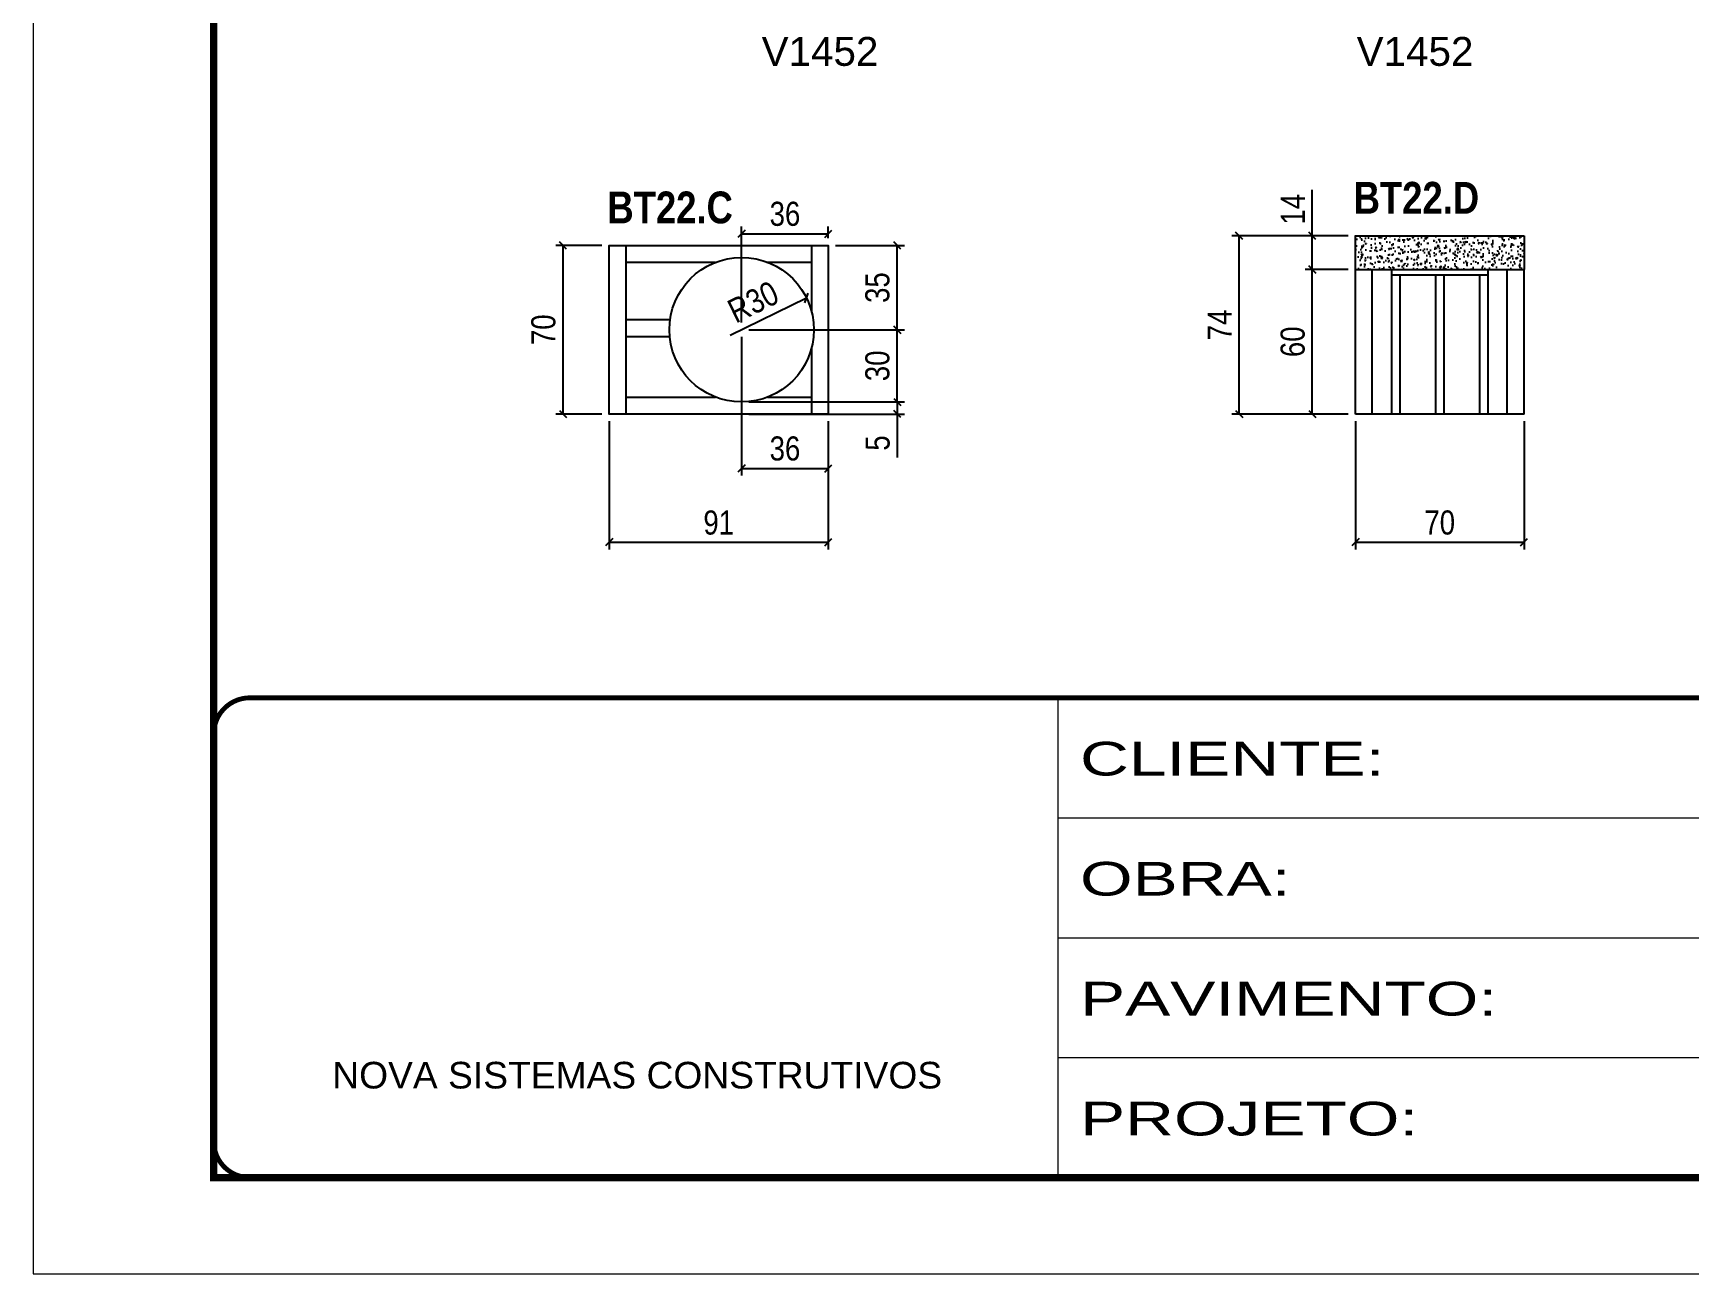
# Model space of a CAD drawing. Extents: x 3309 to 9563, y -2522 to 14608.
# Drawn here: x 3309 to 3997, y 2072 to 2587 of the extents above; entities that cross this region are included whole.
import ezdxf

# ---------------------------------------------------------------- set-up
doc = ezdxf.new("R2010")
doc.units = 0
doc.linetypes.add('CONTINUO', pattern=[0])
doc.linetypes.add('DASHED', pattern=[0.75, 0.5, -0.25])
for name, color, linetype in [('5', 5, 'Continuous'), ('COTA', 241, 'Continuous'), ('F-PILARES-S', 170, 'Continuous'), ('NOMENCLATURA', 7, 'Continuous'), ('Painéis', 200, 'Continuous'), ('SARR_2.2x7', 40, 'Continuous'), ('SARR_3.5x7', 81, 'Continuous')]:
    doc.layers.add(name, color=color, linetype=linetype)
doc.layers.add('Folhas', color=255, linetype='Continuous', lineweight=9)
doc.layers.add('SARRAFO DE PRESSAO', color=251, linetype='DASHED', lineweight=9)
doc.styles.add('ARIAL', font='arial.ttf')
doc.styles.add('COTA TECNICA', font='techl___.ttf', dxfattribs={"height": 10})
doc.styles.get("Standard").update_dxf_attribs({"font": 'arial.ttf'})
doc.styles.add('TECNICA', font='techb___.ttf', dxfattribs={"height": 10})
doc.styles.add('Tecnologia', font='')
doc.styles.get('Tecnologia').set_extended_font_data('Forgotten Futurist')
doc.dimstyles.new('PAINEL', dxfattribs={"dimtxt": 10, "dimasz": 3, "dimexe": 3, "dimexo": 3, "dimgap": 3, "dimtad": 1, "dimdec": 1, "dimzin": 12, "dimdsep": 46, "dimtxsty": 'COTA TECNICA', "dimblk1": 'OBLIQUE', "dimblk2": 'OBLIQUE', "dimsah": 1, "dimcen": 0.9, "dimclrd": 4, "dimclre": 4, "dimclrt": 240, "dimadec": 1, "dimazin": 3, "dimtfac": 1, "dimtdec": 1, "dimtmove": 0, "dimatfit": 3, "dimfxl": 1, "dimtolj": 1, "dimtzin": 12, "dimarcsym": 0})

# ---------------------------------------------------------------- blocks, each defined once
blk = doc.blocks.new('9999999999')
at = {"color": 30, "linetype": 'CONTINUO'}
for p, q in [((98564.56, 34230.21), (98564.56, 34429.45)), ((98564.56, 34379.64), (99583.98, 34379.64)), ((98564.56, 34329.83), (99487.98, 34329.83)), ((98564.56, 34280.02), (99487.98, 34280.02))]:
    blk.add_line(p, q, dxfattribs=at)
at = {"color": 30, "linetype": 'CONTINUO', "const_width": 2}
blk.add_lwpolyline([(99583.98, 34230.21), (99583.98, 34414.45, 0.414214), (99568.98, 34429.45), (98228.98, 34429.45, 0.414214), (98213.98, 34414.45), (98213.98, 34245.21, 0.414214), (98228.98, 34230.21), (99583.98, 34230.21)], format="xyb", dxfattribs=at)
at = {"layer": 'Folhas'}
blk.add_lwpolyline([(98138.98, 34190.21), (99623.98, 34190.21), (99623.98, 35240.21), (98138.98, 35240.21)], close=True, dxfattribs=at)
at = {"layer": 'Folhas', "color": 30, "const_width": 3}
blk.add_lwpolyline([(98213.98, 34230.21), (99583.98, 34230.21), (99583.98, 35200.21), (98213.98, 35200.21)], close=True, dxfattribs=at)
at = {"color": 7, "linetype": 'Continuous', "ltscale": 5, "style": 'ARIAL'}
blk.add_text('NOVA SISTEMAS CONSTRUTIVOS', height=11.0592, dxfattribs=at).set_placement((98263.19, 34267.21))
at = {"layer": 'Folhas', "color": 7, "style": 'Tecnologia', "width": 1.5}
for s, p in [('CLIENTE:', (98573.65, 34397.17)), ('OBRA:', (98573.65, 34347.31)), ('PAVIMENTO:', (98573.65, 34297.5)), ('PROJETO:', (98573.65, 34247.69))]:
    blk.add_text(s, height=14, dxfattribs=at).set_placement(p)
blk = doc.blocks.new('_Oblique')
at = {"color": 0, "linetype": 'ByBlock', "lineweight": -2}
blk.add_line((-0.5, -0.5), (0.5, 0.5), dxfattribs=at)
blk = doc.blocks.new('*D3047')
at = {"layer": 'COTA', "color": 4, "lineweight": -2, "transparency": 16777216}
for p, q in [((3855.38, 2489.21), (3837.48, 2489.21)), ((3840.48, 2429.21), (3840.48, 2489.21)), ((3855.38, 2429.21), (3837.48, 2429.21))]:
    blk.add_line(p, q, dxfattribs=at)
at = {"layer": 'Defpoints', "color": 0, "transparency": 16777216}
for p in [(3840.48, 2489.21), (3858.38, 2489.21), (3858.38, 2429.21)]:
    blk.add_point(p, dxfattribs=at)
at = {"layer": 'COTA', "color": 4, "lineweight": -2, "transparency": 16777216, "xscale": 3, "yscale": 3, "zscale": 3}
for p, rotation in [((3840.48, 2489.21), 90), ((3840.48, 2429.21), 270)]:
    blk.add_blockref('_Oblique', p, dxfattribs=dict(at, rotation=rotation))
at = {"layer": 'COTA', "color": 240, "transparency": 16777216, "insert": (3832.38, 2459.21), "char_height": 10, "attachment_point": 5, "rotation": 90, "style": 'COTA TECNICA'}
blk.add_mtext('\\A1;60', dxfattribs=at)
blk = doc.blocks.new('*D3048')
at = {"layer": 'COTA', "color": 4, "lineweight": -2, "transparency": 16777216}
for p, q in [((3840.48, 2503.21), (3840.48, 2522.32)), ((3855.38, 2503.21), (3837.48, 2503.21)), ((3840.48, 2489.21), (3840.48, 2503.21)), ((3855.38, 2489.21), (3837.48, 2489.21))]:
    blk.add_line(p, q, dxfattribs=at)
at = {"layer": 'Defpoints', "color": 0, "transparency": 16777216}
for p in [(3840.48, 2503.21), (3858.38, 2503.21), (3858.38, 2489.21)]:
    blk.add_point(p, dxfattribs=at)
at = {"layer": 'COTA', "color": 4, "lineweight": -2, "transparency": 16777216, "xscale": 3, "yscale": 3, "zscale": 3}
for p, rotation in [((3840.48, 2503.21), 90), ((3840.48, 2489.21), 270)]:
    blk.add_blockref('_Oblique', p, dxfattribs=dict(at, rotation=rotation))
at = {"layer": 'COTA', "color": 240, "transparency": 16777216, "insert": (3832.4, 2514.26), "char_height": 10, "attachment_point": 5, "rotation": 90, "style": 'COTA TECNICA'}
blk.add_mtext('\\A1;14', dxfattribs=at)
blk = doc.blocks.new('*D3049')
at = {"layer": 'COTA', "color": 4, "lineweight": -2, "transparency": 16777216}
for p, q in [((3858.38, 2426.21), (3858.38, 2372.99)), ((3928.38, 2426.21), (3928.38, 2372.99)), ((3858.38, 2375.99), (3928.38, 2375.99))]:
    blk.add_line(p, q, dxfattribs=at)
at = {"layer": 'Defpoints', "color": 0, "transparency": 16777216}
for p in [(3858.38, 2429.21), (3928.38, 2429.21), (3928.38, 2375.99)]:
    blk.add_point(p, dxfattribs=at)
at = {"layer": 'COTA', "color": 4, "lineweight": -2, "transparency": 16777216, "xscale": 3, "yscale": 3, "zscale": 3, "rotation": 180}
blk.add_blockref('_Oblique', (3858.38, 2375.99), dxfattribs=at)
at = {"layer": 'COTA', "color": 4, "lineweight": -2, "transparency": 16777216, "xscale": 3, "yscale": 3, "zscale": 3}
blk.add_blockref('_Oblique', (3928.38, 2375.99), dxfattribs=at)
at = {"layer": 'COTA', "color": 240, "transparency": 16777216, "insert": (3893.38, 2384.09), "char_height": 10, "attachment_point": 5, "style": 'COTA TECNICA'}
blk.add_mtext('\\A1;70', dxfattribs=at)
blk = doc.blocks.new('*D3050')
at = {"layer": 'COTA', "color": 4, "lineweight": -2, "transparency": 16777216}
for p, q in [((3855.38, 2503.21), (3807.12, 2503.21)), ((3810.12, 2429.21), (3810.12, 2503.21)), ((3855.38, 2429.21), (3807.12, 2429.21))]:
    blk.add_line(p, q, dxfattribs=at)
at = {"layer": 'Defpoints', "color": 0, "transparency": 16777216}
for p in [(3810.12, 2503.21), (3858.38, 2503.21), (3858.38, 2429.21)]:
    blk.add_point(p, dxfattribs=at)
at = {"layer": 'COTA', "color": 4, "lineweight": -2, "transparency": 16777216, "xscale": 3, "yscale": 3, "zscale": 3}
for p, rotation in [((3810.12, 2503.21), 90), ((3810.12, 2429.21), 270)]:
    blk.add_blockref('_Oblique', p, dxfattribs=dict(at, rotation=rotation))
at = {"layer": 'COTA', "color": 240, "transparency": 16777216, "insert": (3802.05, 2466.21), "char_height": 10, "attachment_point": 5, "rotation": 90, "style": 'COTA TECNICA'}
blk.add_mtext('\\A1;74', dxfattribs=at)
blk = doc.blocks.new('*D3053')
at = {"layer": 'COTA', "color": 4, "lineweight": -2, "transparency": 16777216}
for p, q in [((3548.53, 2426.21), (3548.53, 2372.99)), ((3639.53, 2426.21), (3639.53, 2372.99)), ((3548.53, 2375.99), (3639.53, 2375.99))]:
    blk.add_line(p, q, dxfattribs=at)
at = {"layer": 'Defpoints', "color": 0, "transparency": 16777216}
for p in [(3548.53, 2429.21), (3639.53, 2429.21), (3639.53, 2375.99)]:
    blk.add_point(p, dxfattribs=at)
at = {"layer": 'COTA', "color": 4, "lineweight": -2, "transparency": 16777216, "xscale": 3, "yscale": 3, "zscale": 3, "rotation": 180}
blk.add_blockref('_Oblique', (3548.53, 2375.99), dxfattribs=at)
at = {"layer": 'COTA', "color": 4, "lineweight": -2, "transparency": 16777216, "xscale": 3, "yscale": 3, "zscale": 3}
blk.add_blockref('_Oblique', (3639.53, 2375.99), dxfattribs=at)
at = {"layer": 'COTA', "color": 240, "transparency": 16777216, "insert": (3594.03, 2384.07), "char_height": 10, "attachment_point": 5, "style": 'COTA TECNICA'}
blk.add_mtext('\\A1;91', dxfattribs=at)
blk = doc.blocks.new('*D3054')
at = {"layer": 'COTA', "color": 4, "lineweight": -2, "transparency": 16777216}
for p, q in [((3545.53, 2499.21), (3526.38, 2499.21)), ((3529.38, 2429.21), (3529.38, 2499.21)), ((3545.53, 2429.21), (3526.38, 2429.21))]:
    blk.add_line(p, q, dxfattribs=at)
at = {"layer": 'Defpoints', "color": 0, "transparency": 16777216}
for p in [(3529.38, 2499.21), (3548.53, 2499.21), (3548.53, 2429.21)]:
    blk.add_point(p, dxfattribs=at)
at = {"layer": 'COTA', "color": 4, "lineweight": -2, "transparency": 16777216, "xscale": 3, "yscale": 3, "zscale": 3}
for p, rotation in [((3529.38, 2499.21), 90), ((3529.38, 2429.21), 270)]:
    blk.add_blockref('_Oblique', p, dxfattribs=dict(at, rotation=rotation))
at = {"layer": 'COTA', "color": 240, "transparency": 16777216, "insert": (3521.28, 2464.21), "char_height": 10, "attachment_point": 5, "rotation": 90, "style": 'COTA TECNICA'}
blk.add_mtext('\\A1;70', dxfattribs=at)
blk = doc.blocks.new('*D3057')
at = {"layer": 'COTA', "color": 4, "lineweight": -2, "transparency": 16777216}
blk.add_line((3598.82, 2461.9), (3630.46, 2477.42), dxfattribs=at)
at = {"layer": 'Defpoints', "color": 0, "transparency": 16777216}
for p in [(3630.46, 2477.42), (3603.53, 2464.21)]:
    blk.add_point(p, dxfattribs=at)
at = {"layer": 'COTA', "color": 4, "lineweight": -2, "transparency": 16777216, "xscale": 3, "yscale": 3, "zscale": 3, "rotation": 26.13729827113109}
blk.add_blockref('_Oblique', (3630.46, 2477.42), dxfattribs=at)
at = {"layer": 'COTA', "color": 240, "transparency": 16777216, "insert": (3608.33, 2475.72), "char_height": 10, "attachment_point": 5, "rotation": 26.1373, "style": 'COTA TECNICA'}
blk.add_mtext('\\A1;R30', dxfattribs=at)
blk = doc.blocks.new('*D3058')
at = {"layer": 'COTA', "color": 4, "lineweight": -2, "transparency": 16777216}
for p, q in [((3642.53, 2499.21), (3671.17, 2499.21)), ((3668.17, 2464.21), (3668.17, 2499.21)), ((3642.53, 2464.21), (3671.17, 2464.21))]:
    blk.add_line(p, q, dxfattribs=at)
at = {"layer": 'Defpoints', "color": 0, "transparency": 16777216}
for p in [(3639.53, 2499.21), (3668.17, 2499.21), (3639.53, 2464.21)]:
    blk.add_point(p, dxfattribs=at)
at = {"layer": 'COTA', "color": 4, "lineweight": -2, "transparency": 16777216, "xscale": 3, "yscale": 3, "zscale": 3}
for p, rotation in [((3668.17, 2499.21), 90), ((3668.17, 2464.21), 270)]:
    blk.add_blockref('_Oblique', p, dxfattribs=dict(at, rotation=rotation))
at = {"layer": 'COTA', "color": 240, "transparency": 16777216, "insert": (3659.95, 2481.71), "char_height": 10, "attachment_point": 5, "rotation": 90, "style": 'COTA TECNICA'}
blk.add_mtext('\\A1;35', dxfattribs=at)
blk = doc.blocks.new('*D3059')
at = {"layer": 'COTA', "color": 4, "lineweight": -2, "transparency": 16777216}
for p, q in [((3606.53, 2464.21), (3671.17, 2464.21)), ((3668.17, 2434.21), (3668.17, 2464.21)), ((3606.53, 2434.21), (3671.17, 2434.21))]:
    blk.add_line(p, q, dxfattribs=at)
at = {"layer": 'Defpoints', "color": 0, "transparency": 16777216}
for p in [(3603.53, 2464.21), (3668.17, 2464.21), (3603.53, 2434.21)]:
    blk.add_point(p, dxfattribs=at)
at = {"layer": 'COTA', "color": 4, "lineweight": -2, "transparency": 16777216, "xscale": 3, "yscale": 3, "zscale": 3}
for p, rotation in [((3668.17, 2464.21), 90), ((3668.17, 2434.21), 270)]:
    blk.add_blockref('_Oblique', p, dxfattribs=dict(at, rotation=rotation))
at = {"layer": 'COTA', "color": 240, "transparency": 16777216, "insert": (3659.95, 2449.21), "char_height": 10, "attachment_point": 5, "rotation": 90, "style": 'COTA TECNICA'}
blk.add_mtext('\\A1;30', dxfattribs=at)
blk = doc.blocks.new('*D3060')
at = {"layer": 'COTA', "color": 4, "lineweight": -2, "transparency": 16777216}
for p, q in [((3606.53, 2434.21), (3671.17, 2434.21)), ((3668.17, 2434.21), (3668.17, 2437.21)), ((3668.17, 2434.21), (3668.17, 2429.21)), ((3606.53, 2429.21), (3671.17, 2429.21)), ((3668.17, 2429.21), (3668.17, 2411.11))]:
    blk.add_line(p, q, dxfattribs=at)
at = {"layer": 'Defpoints', "color": 0, "transparency": 16777216}
for p in [(3603.53, 2434.21), (3603.53, 2429.21), (3668.17, 2429.21)]:
    blk.add_point(p, dxfattribs=at)
at = {"layer": 'COTA', "color": 4, "lineweight": -2, "transparency": 16777216, "xscale": 3, "yscale": 3, "zscale": 3}
for p, rotation in [((3668.17, 2434.21), 270), ((3668.17, 2429.21), 90)]:
    blk.add_blockref('_Oblique', p, dxfattribs=dict(at, rotation=rotation))
at = {"layer": 'COTA', "color": 240, "transparency": 16777216, "insert": (3660.06, 2417.16), "char_height": 10, "attachment_point": 5, "rotation": 90, "style": 'COTA TECNICA'}
blk.add_mtext('\\A1;5', dxfattribs=at)
blk = doc.blocks.new('*D3061')
at = {"layer": 'COTA', "color": 4, "lineweight": -2, "transparency": 16777216}
for p, q in [((3603.53, 2461.21), (3603.53, 2403.61)), ((3639.53, 2426.21), (3639.53, 2403.61)), ((3603.53, 2406.61), (3639.53, 2406.61))]:
    blk.add_line(p, q, dxfattribs=at)
at = {"layer": 'Defpoints', "color": 0, "transparency": 16777216}
for p in [(3603.53, 2464.21), (3639.53, 2429.21), (3639.53, 2406.61)]:
    blk.add_point(p, dxfattribs=at)
at = {"layer": 'COTA', "color": 4, "lineweight": -2, "transparency": 16777216, "xscale": 3, "yscale": 3, "zscale": 3, "rotation": 180}
blk.add_blockref('_Oblique', (3603.53, 2406.61), dxfattribs=at)
at = {"layer": 'COTA', "color": 4, "lineweight": -2, "transparency": 16777216, "xscale": 3, "yscale": 3, "zscale": 3}
blk.add_blockref('_Oblique', (3639.53, 2406.61), dxfattribs=at)
at = {"layer": 'COTA', "color": 240, "transparency": 16777216, "insert": (3621.53, 2414.83), "char_height": 10, "attachment_point": 5, "style": 'COTA TECNICA'}
blk.add_mtext('\\A1;36', dxfattribs=at)
blk = doc.blocks.new('*D3062')
at = {"layer": 'COTA', "color": 4, "lineweight": -2, "transparency": 16777216}
for p, q in [((3603.53, 2467.21), (3603.53, 2507.06)), ((3603.53, 2504.06), (3639.53, 2504.06)), ((3639.53, 2502.21), (3639.53, 2507.06))]:
    blk.add_line(p, q, dxfattribs=at)
at = {"layer": 'Defpoints', "color": 0, "transparency": 16777216}
for p in [(3639.53, 2504.06), (3639.53, 2499.21), (3603.53, 2464.21)]:
    blk.add_point(p, dxfattribs=at)
at = {"layer": 'COTA', "color": 4, "lineweight": -2, "transparency": 16777216, "xscale": 3, "yscale": 3, "zscale": 3, "rotation": 180}
blk.add_blockref('_Oblique', (3603.53, 2504.06), dxfattribs=at)
at = {"layer": 'COTA', "color": 4, "lineweight": -2, "transparency": 16777216, "xscale": 3, "yscale": 3, "zscale": 3}
blk.add_blockref('_Oblique', (3639.53, 2504.06), dxfattribs=at)
at = {"layer": 'COTA', "color": 240, "transparency": 16777216, "insert": (3621.53, 2512.28), "char_height": 10, "attachment_point": 5, "style": 'COTA TECNICA'}
blk.add_mtext('\\A1;36', dxfattribs=at)

msp = doc.modelspace()

# ---------------------------------------------------------------- hatches: boundary and pattern name
at = {"layer": 'COTA'}
h = msp.add_hatch(dxfattribs=at)
h.set_pattern_fill('AR-CONC', color=256, scale=0.03)
h.set_pattern_definition([(50, (-1994.5347, -6276.819), (5.46554, -0.4781726), [0.5715, -6.2865]), (355, (-1994.535, -6276.819), (-1.0573026, 5.7317054), [0.4572, -5.0292175]), (100.451445, (-1994.0793, -6276.859), (4.4082374, 5.2535326), [0.4857003, -5.3427073]), (46.1842, (-1994.535, -6275.295), (8.1323712, -1.26127), [0.85725, -9.42975]), (96.63556, (-1993.857, -6275.4), (7.122124, 7.422784), [0.728551, -8.014068]), (351.18415, (-1994.535, -6275.295), (7.122124, 7.422784), [0.685799, -7.543792]), (21, (-1993.7727, -6275.676), (4.5484317, -3.067956), [0.5715, -6.2865]), (326, (-1993.773, -6275.676), (1.8540609, 5.525639), [0.4572, -5.0292]), (71.451445, (-1993.3937, -6275.9316), (6.4024926, 2.457683), [0.4857003, -5.342698]), (37.5, (-1994.5347, -6276.819), (0.0926581, 2.53665117), [0, -4.96824, 0, -5.1054, 0, -5.04825]), (7.5, (-1994.5347, -6276.819), (2.0045899, 3.00541724), [0, -2.91084, 0, -4.85394, 0, -1.92405]), (327.5, (-1996.234, -6276.819), (4.06771786, -0.17186232), [0, -1.905, 0, -5.9436, 0, -7.8867]), (317.5, (-1996.996, -6276.819), (4.4438754, 0.7627947), [0, -2.4765, 0, -3.94716, 0, -5.6007])])
h.paths.add_polyline_path([(3858.38, 2503.21), (3858.38, 2489.21), (3928.38, 2489.21), (3928.38, 2503.21)])

# ---------------------------------------------------------------- linework, layer by layer
for p, q in [((3858.38, 2489.21), (3858.38, 2503.21)), ((3858.38, 2503.21), (3928.38, 2503.21)), ((3928.38, 2503.21), (3928.38, 2489.21))]:
    msp.add_line(p, q, dxfattribs=at)
at = {"layer": 'F-PILARES-S', "linetype": 'Continuous'}
msp.add_circle((3603.53, 2464.21), 30, dxfattribs=at)
at = {"layer": 'Painéis', "linetype": 'ByBlock'}
for p, q in [((3858.38, 2429.21), (3858.38, 2489.21)), ((3858.38, 2489.21), (3928.38, 2489.21)), ((3928.38, 2429.21), (3928.38, 2489.21)), ((3928.38, 2429.21), (3858.38, 2429.21))]:
    msp.add_line(p, q, dxfattribs=at)
at = {"layer": 'Painéis', "linetype": 'ByBlock', "elevation": 0}
msp.add_lwpolyline([(3639.53, 2429.21), (3548.53, 2429.21), (3548.53, 2499.21), (3639.53, 2499.21)], close=True, dxfattribs=at)
at = {"layer": 'SARR_2.2x7', "linetype": 'Continuous'}
for p, q in [((3555.53, 2499.21), (3555.53, 2429.21)), ((3632.53, 2499.21), (3632.53, 2471.89)), ((3555.53, 2492.21), (3592.76, 2492.21)), ((3614.3, 2492.21), (3632.53, 2492.21)), ((3865.38, 2429.21), (3865.38, 2489.21)), ((3921.38, 2429.21), (3921.38, 2489.21)), ((3873.38, 2487.01), (3913.38, 2487.01)), ((3555.53, 2468.45), (3573.83, 2468.45)), ((3555.53, 2461.45), (3573.66, 2461.45)), ((3632.53, 2456.52), (3632.53, 2429.21)), ((3555.53, 2436.21), (3592.76, 2436.21)), ((3614.3, 2436.21), (3632.53, 2436.21))]:
    msp.add_line(p, q, dxfattribs=at)
at = {"layer": 'SARR_3.5x7'}
for p, q in [((3873.38, 2489.21), (3873.38, 2429.21)), ((3913.38, 2489.21), (3913.38, 2429.21)), ((3876.88, 2487.01), (3876.88, 2429.21)), ((3891.58, 2487.01), (3891.58, 2429.21)), ((3895.08, 2487.01), (3895.08, 2429.21)), ((3909.88, 2487.01), (3909.88, 2429.21))]:
    msp.add_line(p, q, dxfattribs=at)

# ---------------------------------------------------------------- block references
at = {"layer": 'SARRAFO DE PRESSAO', "color": 6, "linetype": 'ByBlock'}
msp.add_blockref('9999999999', (-94829.61, -32118.1), dxfattribs=at)

# ---------------------------------------------------------------- texts
at = {"layer": '5', "linetype": 'Continuous'}
for rotation, p in [(0.00004, (3611.85, 2573.8)), (359.99996, (3858.9, 2573.8))]:
    msp.add_text('V1452', height=12, rotation=rotation, dxfattribs=at).set_placement(p)
at = {"layer": 'NOMENCLATURA', "style": 'TECNICA'}
for s, p in [('BT22.D', (3857.66, 2512.39)), ('BT22.C', (3547.81, 2508.39))]:
    msp.add_text(s, height=13.2, dxfattribs=at).set_placement(p)

# ---------------------------------------------------------------- dimensions: what is measured, and where the dimension line sits
at = {"layer": 'COTA'}
for base, p1, p2, picture, middle in [((3639.53, 2504.06), (3603.53, 2464.21), (3639.53, 2499.21), '*D3062', (3621.53, 2512.28)), ((3639.53, 2406.61), (3603.53, 2464.21), (3639.53, 2429.21), '*D3061', (3621.53, 2414.83)), ((3639.53, 2375.99), (3548.53, 2429.21), (3639.53, 2429.21), '*D3053', (3594.03, 2384.07)), ((3928.38, 2375.99), (3858.38, 2429.21), (3928.38, 2429.21), '*D3049', (3893.38, 2384.09))]:
    dim = msp.add_linear_dim(base=base, p1=p1, p2=p2, dimstyle='PAINEL', dxfattribs=at)
    dim.commit()
    dim.dimension.update_dxf_attribs({"geometry": picture, "text_midpoint": middle})
for base, p1, p2, picture, middle in [((3840.48, 2503.21), (3858.38, 2489.21), (3858.38, 2503.21), '*D3048', (3832.4, 2514.26)), ((3810.12, 2503.21), (3858.38, 2429.21), (3858.38, 2503.21), '*D3050', (3802.05, 2466.21)), ((3529.38, 2499.21), (3548.53, 2429.21), (3548.53, 2499.21), '*D3054', (3521.28, 2464.21)), ((3668.17, 2499.21), (3639.53, 2464.21), (3639.53, 2499.21), '*D3058', (3659.95, 2481.71)), ((3840.48, 2489.21), (3858.38, 2429.21), (3858.38, 2489.21), '*D3047', (3832.38, 2459.21)), ((3668.17, 2464.21), (3603.53, 2434.21), (3603.53, 2464.21), '*D3059', (3659.95, 2449.21)), ((3668.17, 2429.21), (3603.53, 2434.21), (3603.53, 2429.21), '*D3060', (3660.06, 2417.16))]:
    dim = msp.add_linear_dim(base=base, p1=p1, p2=p2, angle=90, dimstyle='PAINEL', dxfattribs=at)
    dim.commit()
    dim.dimension.update_dxf_attribs({"geometry": picture, "text_midpoint": middle})
dim = msp.add_radius_dim(center=(3603.53, 2464.21), mpoint=(3630.46, 2477.42), dimstyle='PAINEL', dxfattribs=at)
dim.commit()
dim.dimension.update_dxf_attribs({"geometry": '*D3057', "text_midpoint": (3611.95, 2468.34), "dimtype": 164})

doc.saveas('drawing.dxf')
